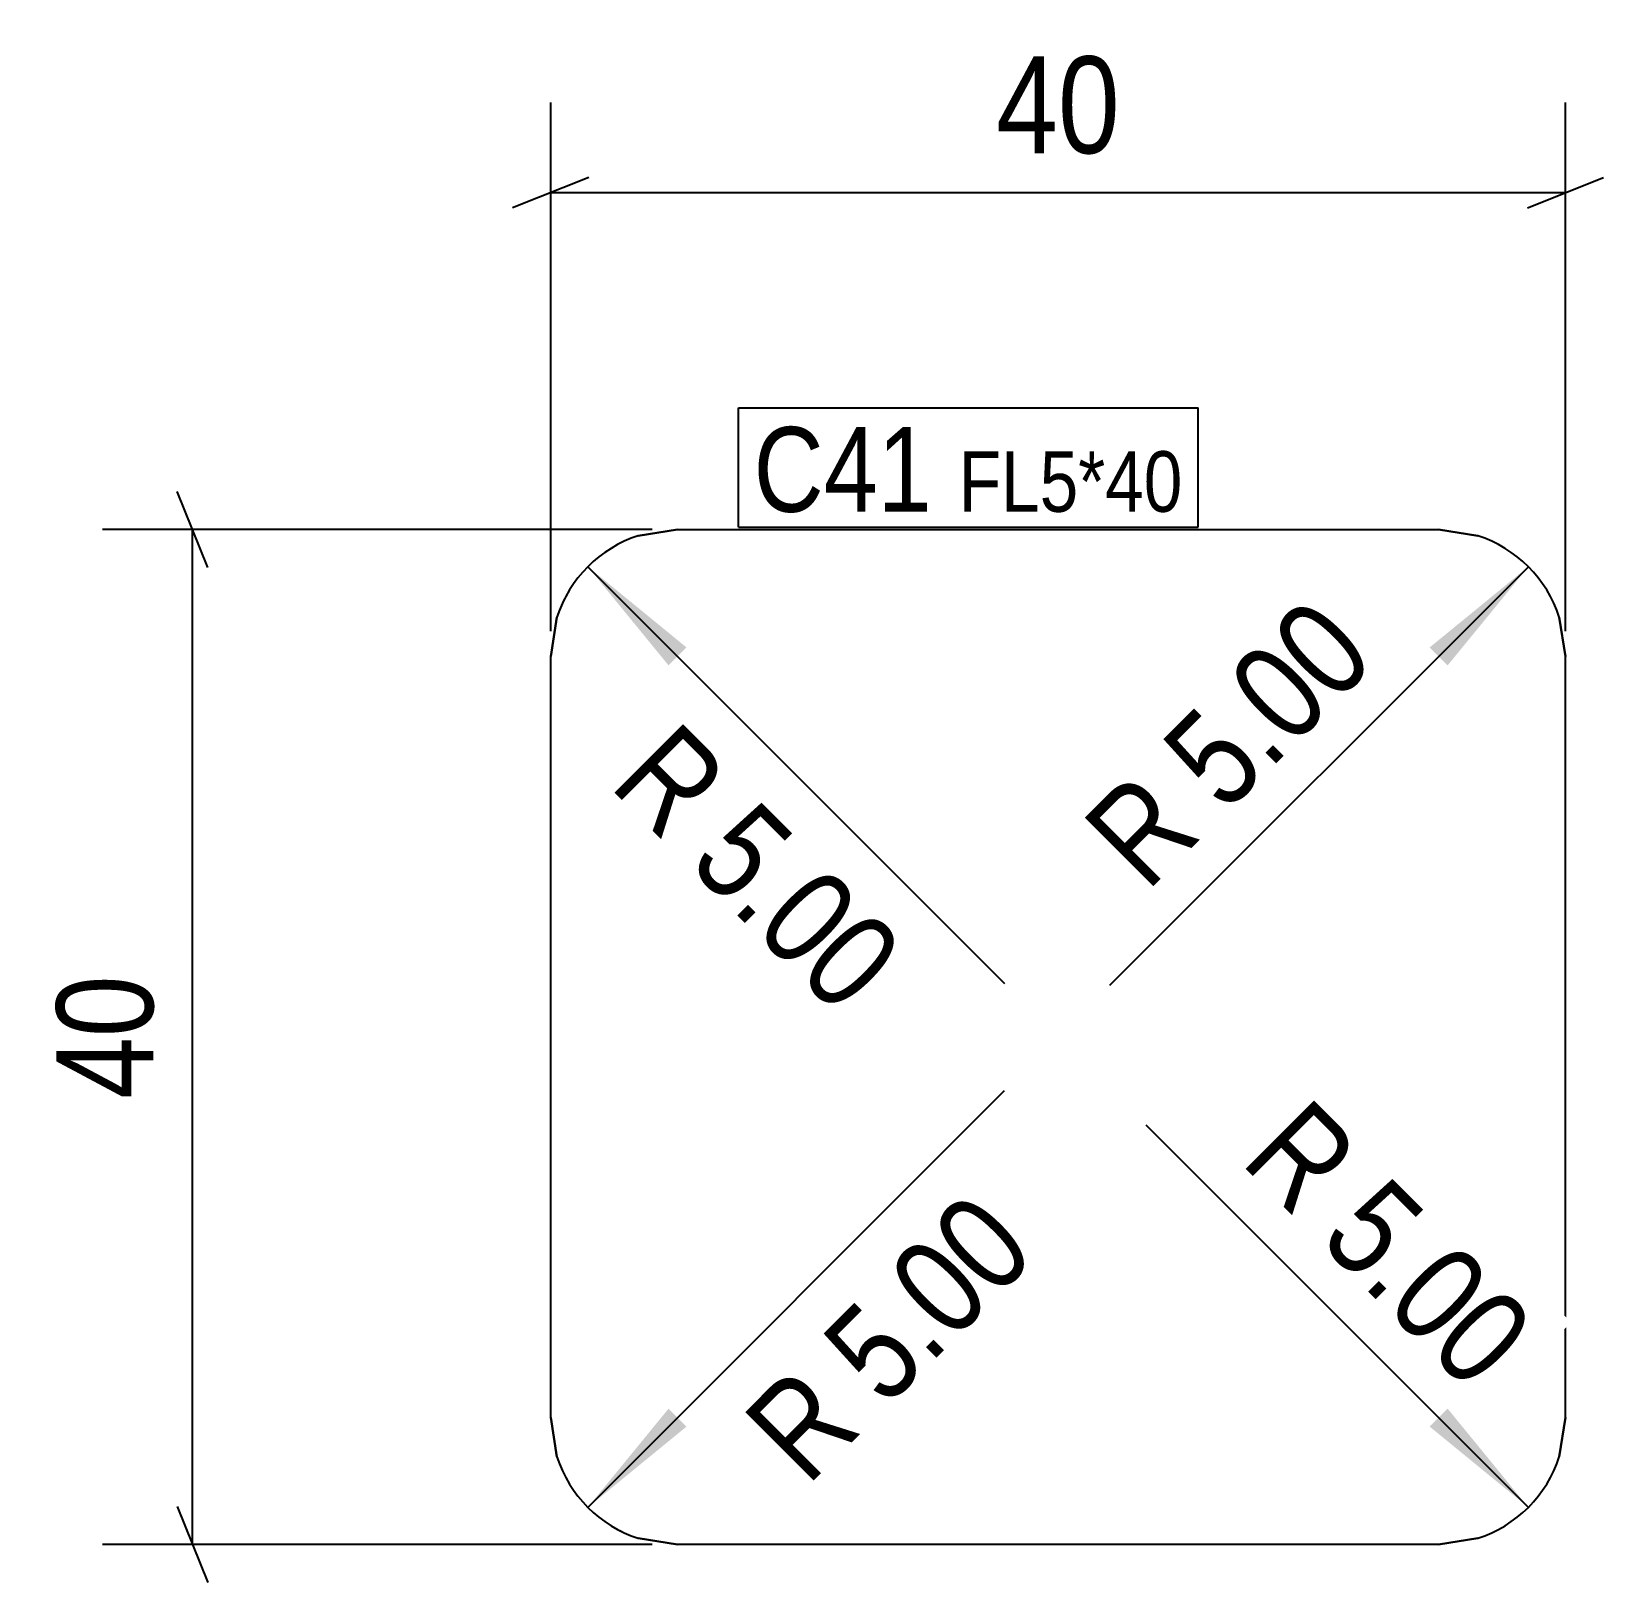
# Model space of a CAD drawing. Header units: millimetres. Extents: x 2.2 to 64.2, y 3 to 64.1.
import ezdxf

# ---------------------------------------------------------------- set-up
doc = ezdxf.new("R2010")
doc.units = ezdxf.units.MM
doc.linetypes.add('DXK_LINE_DOT2', pattern=[3.9198, 1.9599, -1.9599])
for name, color, linetype in [('MÅLSÆTNING', 7, 'Continuous'), ('STÅL', 7, 'Continuous'), ('TEKST', 7, 'Continuous')]:
    doc.layers.add(name, color=color, linetype=linetype)
doc.styles.add('Arial Narrow', font='ARIALN.TTF', dxfattribs={"height": 0.2})

msp = doc.modelspace()

# ---------------------------------------------------------------- hatches: boundary and pattern name
at = {"layer": 'MÅLSÆTNING', "linetype": 'Continuous'}
for points in [[(27.313, 39.146), (24.131, 43.036), (28.02, 39.854)], [(57.313, 39.854), (61.202, 43.036), (58.02, 39.146)], [(28.02, 9.146), (24.131, 5.964), (27.313, 9.854)], [(58.02, 9.854), (61.202, 5.964), (57.313, 9.146)]]:
    msp.add_hatch(color=7, dxfattribs=at).paths.add_polyline_path(points)

# ---------------------------------------------------------------- linework, layer by layer
at = {"layer": 'MÅLSÆTNING', "color": 7, "linetype": 'Continuous'}
for p, q in [((22.666, 40.5), (22.666, 61.331)), ((62.666, 40.5), (62.666, 61.331)), ((24.166, 58.381), (21.166, 57.181)), ((61.166, 57.181), (64.166, 58.381)), ((22.666, 57.781), (62.666, 57.781)), ((9.15, 43), (7.95, 46)), ((26.666, 44.5), (5, 44.5)), ((8.55, 4.5), (8.55, 44.5)), ((24.131, 43.036), (40.554, 26.613)), ((61.202, 43.036), (44.699, 26.533)), ((24.131, 5.964), (40.554, 22.387)), ((61.202, 5.964), (46.139, 21.027)), ((7.95, 6), (9.15, 3)), ((26.666, 4.5), (5, 4.5))]:
    msp.add_line(p, q, dxfattribs=at)
for centre, start, end in [((27.666, 39.5), 108, 162), ((57.666, 39.5), 18, 72), ((27.666, 9.5), 198, 252), ((57.666, 9.5), 288, 342)]:
    msp.add_arc(centre, 5, start, end, dxfattribs=at)
at = {"layer": 'STÅL', "color": 2, "linetype": 'Continuous'}
for p, q in [((26.121, 44.255), (27.666, 44.5)), ((27.666, 44.5), (57.666, 44.5)), ((57.666, 44.5), (59.211, 44.255)), ((22.666, 39.5), (22.911, 41.045)), ((62.422, 41.045), (62.666, 39.5)), ((22.666, 9.5), (22.666, 39.5)), ((62.666, 9.5), (62.666, 39.5)), ((22.911, 7.955), (22.666, 9.5)), ((62.666, 9.5), (62.422, 7.955)), ((27.666, 4.5), (26.121, 4.745)), ((57.666, 4.5), (27.666, 4.5)), ((59.211, 4.745), (57.666, 4.5))]:
    msp.add_line(p, q, dxfattribs=at)
at = {"layer": 'STÅL', "color": 7, "linetype": 'DXK_LINE_DOT2'}
for p, q in [((27.666, 44.5), (26.121, 44.255)), ((59.211, 44.255), (57.666, 44.5)), ((22.911, 41.045), (22.666, 39.5)), ((62.666, 39.5), (62.422, 41.045)), ((22.666, 9.5), (22.911, 7.955)), ((62.422, 7.955), (62.666, 9.5)), ((26.121, 4.745), (27.666, 4.5)), ((57.666, 4.5), (59.211, 4.745))]:
    msp.add_line(p, q, dxfattribs=at)
at = {"layer": 'STÅL', "color": 2, "linetype": 'Continuous'}
for centre, start, end in [((27.666, 39.5), 108, 162), ((57.666, 39.5), 18, 72), ((27.666, 9.5), 198, 252), ((57.666, 9.5), 288, 342)]:
    msp.add_arc(centre, 5, start, end, dxfattribs=at)
at = {"layer": 'STÅL', "color": 7, "linetype": 'DXK_LINE_DOT2'}
for centre, start, end in [((27.666, 39.5), 108, 162), ((57.666, 39.5), 18, 72), ((27.666, 9.5), 198, 252), ((57.666, 9.5), 288, 342)]:
    msp.add_arc(centre, 5, start, end, dxfattribs=at)
at = {"layer": 'TEKST', "color": 7, "linetype": 'Continuous'}
for p, q in [((30.066, 49.3), (48.181, 49.3)), ((30.066, 44.6), (30.066, 49.3)), ((48.181, 44.6), (48.181, 49.3)), ((30.066, 44.6), (48.181, 44.6))]:
    msp.add_line(p, q, dxfattribs=at)

# ---------------------------------------------------------------- wipeouts: each hides what was drawn before it
at = {"color": 0}
for points, layer in [([(45.904, 58.531), (45.904, 64.131), (39.429, 64.131), (39.429, 58.531)], 'MÅLSÆTNING'), ([(7.8, 27.738), (2.2, 27.737), (2.2, 21.262), (7.8, 21.263)], 'MÅLSÆTNING'), ([(37.701, 45.2), (37.701, 48.7), (30.666, 48.7), (30.666, 45.2)], 'TEKST'), ([(47.581, 45.2), (47.581, 47.7), (38.751, 47.7), (38.751, 45.2)], 'TEKST')]:
    msp.add_wipeout(points, dxfattribs=at).dxf.layer = layer

# ---------------------------------------------------------------- next in the draw order: texts
at = {"layer": 'MÅLSÆTNING', "color": 3, "style": 'Arial Narrow'}
msp.add_text('40', height=3.8177, dxfattribs=at).set_placement((40.229, 59.331))
msp.add_text('40', height=3.8177, rotation=90.00021, dxfattribs=at).set_placement((7, 22.063))

# ---------------------------------------------------------------- next in the draw order: wipeouts: each hides what was drawn before it
at = {"color": 0}
for points, layer in [([(56.432, 39.326), (52.472, 43.286), (42.209, 33.023), (46.169, 29.063)], 'MÅLSÆTNING'), ([(34.063, 24.123), (38.023, 28.082), (27.76, 38.345), (23.8, 34.386)], 'MÅLSÆTNING'), ([(58.932, 9.295), (62.892, 13.255), (52.629, 23.518), (48.669, 19.558)], 'MÅLSÆTNING'), ([(43.044, 15.897), (39.084, 19.857), (28.821, 9.594), (32.781, 5.634)], 'MÅLSÆTNING'), ([(37.701, 45.2), (37.701, 48.7), (30.666, 48.7), (30.666, 45.2)], 'TEKST'), ([(47.581, 45.2), (47.581, 47.7), (38.751, 47.7), (38.751, 45.2)], 'TEKST')]:
    msp.add_wipeout(points, dxfattribs=at).dxf.layer = layer

# ---------------------------------------------------------------- next in the draw order: texts
at = {"layer": 'MÅLSÆTNING', "color": 3, "style": 'Arial Narrow'}
for rotation, p in [(45.00011, (46.169, 30.194)), (-45.00011, (24.932, 34.386)), (-45.00011, (49.801, 19.558)), (45.00011, (32.781, 6.765))]:
    msp.add_text('R 5.00', height=3.8177, rotation=rotation, dxfattribs=at).set_placement(p)
at = {"layer": 'TEKST', "color": 3, "style": 'Arial Narrow'}
for s, height, p in [('C41', 3.3405, (30.666, 45.2)), ('FL5*40', 2.3861, (38.751, 45.2))]:
    msp.add_text(s, height=height, dxfattribs=at).set_placement(p)

doc.saveas('drawing.dxf')
